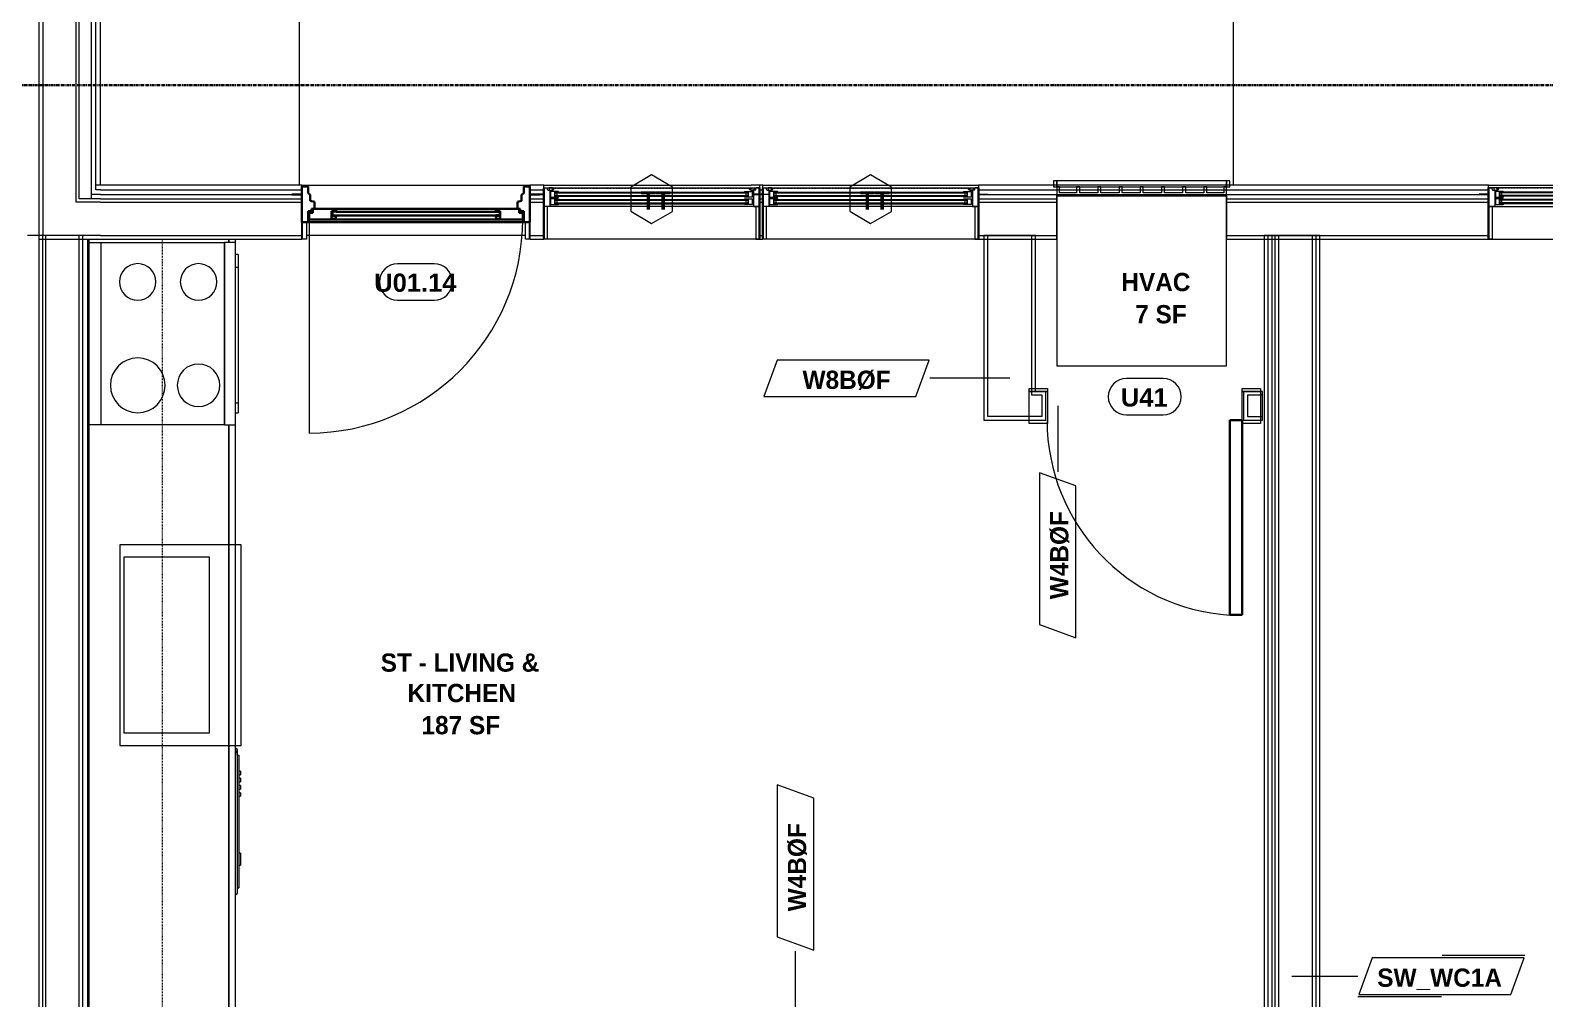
# Model space of a CAD drawing. Header units: inches. Extents: x -4058 to -1781, y 9814 to 12264.
# Drawn here: x -3411.7 to -3162.8, y 10689 to 10848.2 of the extents above; entities that cross this region are included whole.
import ezdxf

# ---------------------------------------------------------------- set-up
doc = ezdxf.new("R2010")
doc.units = ezdxf.units.IN
doc.header["$MEASUREMENT"] = 0
doc.linetypes.add('Dash', pattern=[0.25, 0.125, -0.125])
doc.linetypes.add('Grid Line 1_2_', pattern=[0.875, 0.5, -0.125, 0.125, -0.125])
for name, color, linetype, lineweight in [('0-1', 7, 'Continuous', 5), ('0-2', 7, 'Continuous', 9), ('A-AREA-IDEN', 2, 'Continuous', 9), ('A-DETL-GENF-HDLN-1', 7, 'Dash', 9), ('A-DETL-GENF-HDLN-2', 1, 'Continuous', 18), ('A-DOOR-1', 7, 'Continuous', 9), ('A-DOOR-2', 10, 'Continuous', 30), ('A-DOOR-3', 31, 'Continuous', 9), ('A-DOOR-4', 31, 'Continuous', 30), ('A-DOOR-FRAM-1', 7, 'Continuous', 9), ('A-DOOR-FRAM-2', 10, 'Continuous', 30), ('A-DOOR-GLAZ-1', 7, 'Continuous', 9), ('A-DOOR-IDEN', 31, 'Continuous', 9), ('A-FLOR-1', 7, 'Continuous', 9), ('A-FLOR-2', 192, 'Continuous', 9), ('A-GENM-1', 7, 'Continuous', 9), ('A-GLAZ', 151, 'Continuous', 18), ('A-GLAZ-1', 10, 'Continuous', 30), ('A-GLAZ-2', 7, 'Continuous', 9), ('A-GLAZ-IDEN', 152, 'Continuous', 9), ('A-WALL', 113, 'Continuous', 18), ('A-WALL-1', 7, 'Continuous', 9), ('A-WALL-2', 250, 'Continuous', 18), ('A-WALL-3', 113, 'Continuous', 9), ('A-WALL-IDEN', 211, 'Continuous', 9), ('I-WALL-1', 7, 'Continuous', 9), ('I-WALL-2', 2, 'Continuous', 9), ('P-SANR-FIXT', 6, 'Continuous', 9), ('Q-CASE', 31, 'Continuous', 9), ('Q-CASE-HDLN', 31, 'Dash', 9), ('Q-SPCQ', 91, 'Continuous', 9), ('S-GRID-1', 1, 'Grid Line 1_2_', 30)]:
    doc.layers.add(name, color=color, linetype=linetype, lineweight=lineweight)
doc.styles.add('Arial_B', font='arialbd.ttf', dxfattribs={"height": 3})
doc.styles.add('Century Gothic_B_1', font='GOTHICB.TTF', dxfattribs={"height": 3})

# ---------------------------------------------------------------- blocks, each defined once
blk = doc.blocks.new('Bayer Built Door - VISTAGRANDE FLUSH _RH_ - 37-1_2__ x 81-3_4__ - 1ST FLOOR 2-3442498-UNIT PLANS - 1ST FLOOR')
at = {"layer": 'A-DOOR-1'}
blk.add_line((17.56, 1.16), (17.56, 36.28), dxfattribs=at)
blk.add_arc((17.56, 1.16), 35.12, 90, 180, dxfattribs=at)
at = {"layer": 'A-DOOR-2'}
for p, q in [((-17.56, 0.09), (-17.56, 1.16)), ((-17.56, 1.16), (-13.13, 1.16)), ((-16.95, 0.08), (-17.56, 0.09)), ((-16.95, -0.56), (-16.95, 0.08)), ((-13.87, 1.16), (-13.87, -0.16)), ((-13.87, 1.16), (-13.87, 1.09)), ((-13.87, 1.09), (-13.36, 1.09)), ((-13.13, 0.59), (-13.87, 0.59)), ((-13.36, 1.09), (-13.16, 0.84)), ((-13.16, 0.84), (-13.13, 0.66)), ((13.12, 1.16), (-13.13, 1.16)), ((-13.13, 0.66), (-13.13, 0.59)), ((13.16, 0.84), (13.12, 0.66)), ((13.12, 0.66), (13.12, 0.59)), ((13.12, 0.59), (13.87, 0.59)), ((17.56, 1.16), (13.12, 1.16)), ((13.36, 1.09), (13.16, 0.84)), ((13.87, 1.09), (13.36, 1.09)), ((13.87, 1.16), (13.87, -0.16)), ((13.87, 1.16), (13.87, 1.09)), ((16.95, 0.08), (17.56, 0.09)), ((16.95, -0.56), (16.95, 0.08)), ((17.56, 0.09), (17.56, 1.16)), ((-16.95, -0.56), (-13.13, -0.56)), ((-13.87, -0.16), (-13.13, -0.16)), ((-13.13, -0.25), (-13.16, -0.56)), ((13.12, -0.56), (-13.13, -0.56)), ((-13.13, -0.16), (-13.13, -0.25)), ((13.12, -0.16), (13.12, -0.25)), ((13.87, -0.16), (13.12, -0.16)), ((13.12, -0.25), (13.16, -0.56)), ((16.95, -0.56), (13.12, -0.56))]:
    blk.add_line(p, q, dxfattribs=at)
at = {"layer": 'A-DOOR-FRAM-1'}
for p, q in [((-18.63, 4.44), (-18, 4.44)), ((-18.63, 1.62), (-18.63, 4.44)), ((-18, 4.44), (-18, 1.62)), ((18, 4.44), (18.62, 4.44)), ((18, 1.62), (18, 4.44)), ((18.62, 4.44), (18.62, 1.62)), ((-18, 1.62), (-18.63, 1.62)), ((18.62, 1.62), (18, 1.62))]:
    blk.add_line(p, q, dxfattribs=at)
at = {"layer": 'A-DOOR-FRAM-2'}
for p, q in [((-18.75, -4.25), (-18.75, 1.62)), ((-18.75, 1.62), (-17.72, 1.62)), ((-18.37, 1.62), (-18.75, 1.62)), ((-18.75, 1.62), (-18.63, 1.62)), ((-18, 1.62), (18, 1.62)), ((-17.72, 1.62), (-17.72, -0.16)), ((17.72, 1.62), (17.72, -0.16)), ((18.75, 1.62), (17.72, 1.62)), ((18.62, 1.62), (18.75, 1.62)), ((18.75, -4.25), (18.75, 1.62)), ((-17.72, -0.16), (-17.14, -0.16)), ((-16.69, -1.73), (-17.38, -1.89)), ((-17.38, -1.89), (-17.38, -2.89)), ((-17.14, -0.16), (-17.14, -0.59)), ((-17.14, -0.59), (-16.69, -0.59)), ((-16.69, -0.59), (-16.69, -1.73)), ((17.14, -0.59), (16.69, -0.59)), ((16.69, -0.59), (16.69, -1.73)), ((16.69, -1.73), (17.38, -1.89)), ((17.14, -0.16), (17.14, -0.59)), ((17.72, -0.16), (17.14, -0.16)), ((17.38, -1.89), (17.38, -2.89)), ((-20.38, -2.94), (-18.75, -2.94)), ((-18.75, -4.25), (-17.72, -4.25)), ((-17.38, -2.89), (-17.72, -3.13)), ((-17.72, -3.13), (-17.72, -4.25)), ((17.38, -2.89), (17.72, -3.13)), ((17.72, -3.13), (17.72, -4.25)), ((18.75, -4.25), (17.72, -4.25)), ((20.37, -2.94), (18.75, -2.94))]:
    blk.add_line(p, q, dxfattribs=at)
at = {"layer": 'A-DOOR-GLAZ-1'}
for p, q in [((-13.87, 0.44), (-13.13, 0.44)), ((-13.66, 0), (-13.66, 0.44)), ((13.12, 0.59), (-13.13, 0.59)), ((13.12, 0.44), (-13.13, 0.44)), ((13.87, 0.44), (13.12, 0.44)), ((13.66, 0), (13.66, 0.44)), ((-13.13, 0), (-13.87, 0)), ((13.12, 0), (-13.13, 0)), ((13.12, -0.16), (-13.13, -0.16)), ((13.12, 0), (13.87, 0))]:
    blk.add_line(p, q, dxfattribs=at)
blk = doc.blocks.new('Window-Double_Hung-Marvin-Essential - 2-WIDE _TEMP LOW L_ ALL R_ ESDH3066-3454282-UNIT PLANS - 1ST FLOOR')
at = {"layer": 'A-DETL-GENF-HDLN-1'}
blk.add_line((16.1, -3.97), (-16.5, -3.97), dxfattribs=at)
at = {"layer": 'A-DETL-GENF-HDLN-2'}
for p, q in [((-17.13, 4.44), (-17.75, 4.44)), ((-17.13, -0.91), (-17.13, 4.44)), ((17.12, 4.44), (17.75, 4.44)), ((17.12, 4.44), (17.12, -0.91)), ((-16.72, -0.94), (-17.75, -0.94)), ((-17.75, -4.03), (-17.75, -0.94)), ((-16.72, -3.52), (-16.72, -0.94)), ((-16.56, -1.28), (-15.34, -1.28)), ((-16.56, -1.28), (-16.56, -2.22)), ((-15.34, -2.22), (-16.56, -2.22)), ((-15.28, -1.4), (-15.94, -1.4)), ((-15.94, -1.4), (-15.94, -2.12)), ((-15.94, -2.12), (-15.28, -2.12)), ((-15.84, -1.41), (-15.84, -2.1)), ((-15.54, -1.54), (-15.54, -1.98)), ((-15.34, -1.28), (-15.28, -1.34)), ((-15.34, -2.22), (-15.28, -2.16)), ((-15.28, -1.34), (-15.28, -1.4)), ((-15.28, -2.12), (-15.28, -2.16)), ((15.34, -1.28), (15.28, -1.34)), ((15.28, -1.34), (15.28, -1.4)), ((15.28, -1.4), (15.94, -1.4)), ((15.28, -2.12), (15.28, -2.16)), ((15.94, -2.12), (15.28, -2.12)), ((15.34, -2.22), (15.28, -2.16)), ((16.56, -1.28), (15.34, -1.28)), ((15.34, -2.22), (16.56, -2.22)), ((15.54, -1.54), (15.54, -1.98)), ((15.84, -1.41), (15.84, -2.1)), ((15.94, -1.4), (15.94, -2.12)), ((16.56, -1.28), (16.56, -2.22)), ((16.72, -3.52), (16.72, -0.94)), ((16.72, -0.94), (17.75, -0.94)), ((17.75, -4.03), (17.75, -0.94)), ((-19.25, -2.98), (-19.25, -2.94)), ((-19.25, -2.94), (-17.9, -2.94)), ((-17.75, -2.98), (-19.25, -2.98)), ((-17.9, -2.94), (-17.9, -2.83)), ((-17.9, -2.83), (-17.75, -2.83)), ((-17.75, -4.03), (-17.16, -4.03)), ((-17.08, -3.62), (-17.16, -4.03)), ((-17.08, -3.62), (-16.19, -3.62)), ((-16.85, -4), (-16.85, -3.62)), ((-16.3, -4), (-16.85, -4)), ((-16.38, -3.52), (-16.72, -3.52)), ((-16.56, -2.5), (-15.34, -2.5)), ((-16.56, -2.5), (-16.56, -3.44)), ((-15.34, -3.44), (-16.56, -3.44)), ((-16.38, -3.62), (-16.38, -3.52)), ((-16.18, -3.76), (-16.3, -3.76)), ((-16.3, -3.76), (-16.3, -4)), ((-16.19, -3.62), (-16.19, -3.72)), ((-16.19, -3.72), (-16.1, -3.72)), ((-16.18, -3.97), (-16.18, -3.76)), ((-16.18, -3.97), (-16.1, -3.97)), ((-16.1, -3.72), (-16.1, -3.97)), ((-15.28, -2.62), (-15.94, -2.62)), ((-15.94, -2.62), (-15.94, -3.34)), ((-15.94, -3.34), (-15.28, -3.34)), ((-15.84, -2.63), (-15.84, -3.32)), ((-15.54, -2.76), (-15.54, -3.2)), ((-15.34, -2.5), (-15.28, -2.56)), ((-15.34, -3.44), (-15.28, -3.38)), ((-15.28, -2.56), (-15.28, -2.62)), ((-15.28, -3.34), (-15.28, -3.38)), ((15.34, -2.5), (15.28, -2.56)), ((15.28, -2.56), (15.28, -2.62)), ((15.28, -2.62), (15.94, -2.62)), ((15.28, -3.34), (15.28, -3.38)), ((15.94, -3.34), (15.28, -3.34)), ((15.34, -3.44), (15.28, -3.38)), ((16.56, -2.5), (15.34, -2.5)), ((15.34, -3.44), (16.56, -3.44)), ((15.54, -2.76), (15.54, -3.2)), ((15.84, -2.63), (15.84, -3.32)), ((15.94, -2.62), (15.94, -3.34)), ((16.19, -3.72), (16.1, -3.72)), ((16.1, -3.72), (16.1, -3.97)), ((16.18, -3.97), (16.1, -3.97)), ((16.18, -3.97), (16.18, -3.76)), ((16.18, -3.76), (16.3, -3.76)), ((17.08, -3.62), (16.19, -3.62)), ((16.19, -3.62), (16.19, -3.72)), ((16.3, -3.76), (16.3, -4)), ((16.3, -4), (16.85, -4)), ((16.38, -3.62), (16.38, -3.52)), ((16.38, -3.52), (16.72, -3.52)), ((16.56, -2.5), (16.56, -3.44)), ((16.85, -4), (16.85, -3.62)), ((17.08, -3.62), (17.16, -4.03)), ((17.75, -4.03), (17.16, -4.03)), ((17.9, -2.83), (17.75, -2.83)), ((17.75, -2.98), (19.25, -2.98)), ((17.9, -2.94), (17.9, -2.83)), ((19.25, -2.94), (17.9, -2.94)), ((19.25, -2.98), (19.25, -2.94))]:
    blk.add_line(p, q, dxfattribs=at)
at = {"layer": 'A-GLAZ'}
for p, q in [((15.84, -1.41), (-15.84, -1.41)), ((15.84, -1.54), (-15.84, -1.54)), ((15.84, -1.98), (-15.84, -1.98)), ((15.84, -2.1), (-15.84, -2.1)), ((15.84, -2.63), (-15.84, -2.63)), ((15.84, -2.76), (-15.84, -2.76)), ((15.84, -3.2), (-15.84, -3.2)), ((15.84, -3.32), (-15.84, -3.32))]:
    blk.add_line(p, q, dxfattribs=at)
at = {"layer": 'A-GLAZ-1'}
for p, q in [((-17.75, -0.91), (-17.75, 4.44)), ((17.75, 4.44), (17.75, -0.91)), ((-17.75, -4.03), (-17.75, -0.94)), ((17.75, -0.94), (17.75, -4.03))]:
    blk.add_line(p, q, dxfattribs=at)
at = {"layer": 'A-GLAZ-2'}
for p, q in [((-17.75, 4.44), (17.75, 4.44)), ((-17.75, -0.94), (17.75, -0.94)), ((17.75, -4.03), (-17.75, -4.03)), ((17.75, -4.44), (19.62, -4.44)), ((17.75, -4.5), (17.75, -4.44)), ((19.62, -4.5), (17.75, -4.5)), ((19.62, -4.44), (19.62, -4.5))]:
    blk.add_line(p, q, dxfattribs=at)
blk = doc.blocks.new('Window-Double_Hung-Marvin-Essential - 2-WIDE _TEMP LOW R_ ALL L_ ESDH3066-3454285-UNIT PLANS - 1ST FLOOR')
at = {"layer": 'A-DETL-GENF-HDLN-1'}
blk.add_line((16.1, 3.97), (-16.5, 3.97), dxfattribs=at)
at = {"layer": 'A-DETL-GENF-HDLN-2'}
for p, q in [((-19.25, 2.98), (-19.25, 2.94)), ((-17.75, 2.98), (-19.25, 2.98)), ((-19.25, 2.94), (-17.9, 2.94)), ((-17.9, 2.94), (-17.9, 2.83)), ((-17.9, 2.83), (-17.75, 2.83)), ((-17.75, 4.03), (-17.16, 4.03)), ((-17.75, 4.03), (-17.75, 0.94)), ((-17.08, 3.62), (-17.16, 4.03)), ((-17.08, 3.62), (-16.19, 3.62)), ((-16.85, 4), (-16.85, 3.62)), ((-16.3, 4), (-16.85, 4)), ((-16.38, 3.52), (-16.72, 3.52)), ((-16.72, 3.52), (-16.72, 0.94)), ((-15.34, 3.44), (-16.56, 3.44)), ((-16.56, 2.5), (-16.56, 3.44)), ((-16.56, 2.5), (-15.34, 2.5)), ((-16.38, 3.62), (-16.38, 3.52)), ((-16.3, 3.76), (-16.3, 4)), ((-16.18, 3.76), (-16.3, 3.76)), ((-16.19, 3.72), (-16.1, 3.72)), ((-16.19, 3.62), (-16.19, 3.72)), ((-16.18, 3.97), (-16.1, 3.97)), ((-16.18, 3.97), (-16.18, 3.76)), ((-16.1, 3.72), (-16.1, 3.97)), ((-15.94, 2.62), (-15.94, 3.34)), ((-15.94, 3.34), (-15.28, 3.34)), ((-15.28, 2.62), (-15.94, 2.62)), ((-15.84, 2.63), (-15.84, 3.32)), ((-15.54, 2.76), (-15.54, 3.2)), ((-15.34, 3.44), (-15.28, 3.38)), ((-15.34, 2.5), (-15.28, 2.56)), ((-15.28, 3.34), (-15.28, 3.38)), ((-15.28, 2.56), (-15.28, 2.62)), ((15.34, 3.44), (15.28, 3.38)), ((15.28, 3.34), (15.28, 3.38)), ((15.94, 3.34), (15.28, 3.34)), ((15.28, 2.56), (15.28, 2.62)), ((15.28, 2.62), (15.94, 2.62)), ((15.34, 2.5), (15.28, 2.56)), ((15.34, 3.44), (16.56, 3.44)), ((16.56, 2.5), (15.34, 2.5)), ((15.54, 2.76), (15.54, 3.2)), ((15.84, 2.63), (15.84, 3.32)), ((15.94, 2.62), (15.94, 3.34)), ((16.18, 3.97), (16.1, 3.97)), ((16.1, 3.72), (16.1, 3.97)), ((16.19, 3.72), (16.1, 3.72)), ((16.18, 3.97), (16.18, 3.76)), ((16.18, 3.76), (16.3, 3.76)), ((16.19, 3.62), (16.19, 3.72)), ((17.08, 3.62), (16.19, 3.62)), ((16.3, 3.76), (16.3, 4)), ((16.3, 4), (16.85, 4)), ((16.38, 3.62), (16.38, 3.52)), ((16.38, 3.52), (16.72, 3.52)), ((16.56, 2.5), (16.56, 3.44)), ((16.72, 3.52), (16.72, 0.94)), ((16.85, 4), (16.85, 3.62)), ((17.08, 3.62), (17.16, 4.03)), ((17.75, 4.03), (17.16, 4.03)), ((17.75, 4.03), (17.75, 0.94)), ((17.75, 2.98), (19.25, 2.98)), ((17.9, 2.83), (17.75, 2.83)), ((17.9, 2.94), (17.9, 2.83)), ((19.25, 2.94), (17.9, 2.94)), ((19.25, 2.98), (19.25, 2.94)), ((-16.72, 0.94), (-17.75, 0.94)), ((-17.13, 0.91), (-17.13, -4.44)), ((-15.34, 2.22), (-16.56, 2.22)), ((-16.56, 1.28), (-16.56, 2.22)), ((-16.56, 1.28), (-15.34, 1.28)), ((-15.94, 1.4), (-15.94, 2.12)), ((-15.94, 2.12), (-15.28, 2.12)), ((-15.28, 1.4), (-15.94, 1.4)), ((-15.84, 1.41), (-15.84, 2.1)), ((-15.54, 1.54), (-15.54, 1.98)), ((-15.34, 2.22), (-15.28, 2.16)), ((-15.34, 1.28), (-15.28, 1.34)), ((-15.28, 2.12), (-15.28, 2.16)), ((-15.28, 1.34), (-15.28, 1.4)), ((15.34, 2.22), (15.28, 2.16)), ((15.28, 2.12), (15.28, 2.16)), ((15.94, 2.12), (15.28, 2.12)), ((15.28, 1.34), (15.28, 1.4)), ((15.28, 1.4), (15.94, 1.4)), ((15.34, 1.28), (15.28, 1.34)), ((15.34, 2.22), (16.56, 2.22)), ((16.56, 1.28), (15.34, 1.28)), ((15.54, 1.54), (15.54, 1.98)), ((15.84, 1.41), (15.84, 2.1)), ((15.94, 1.4), (15.94, 2.12)), ((16.56, 1.28), (16.56, 2.22)), ((16.72, 0.94), (17.75, 0.94)), ((17.12, -4.44), (17.12, 0.91)), ((-17.13, -4.44), (-17.75, -4.44)), ((17.12, -4.44), (17.75, -4.44))]:
    blk.add_line(p, q, dxfattribs=at)
at = {"layer": 'A-GLAZ'}
for p, q in [((15.84, 3.32), (-15.84, 3.32)), ((15.84, 3.2), (-15.84, 3.2)), ((15.84, 2.76), (-15.84, 2.76)), ((15.84, 2.63), (-15.84, 2.63)), ((15.84, 2.1), (-15.84, 2.1)), ((15.84, 1.98), (-15.84, 1.98)), ((15.84, 1.54), (-15.84, 1.54)), ((15.84, 1.41), (-15.84, 1.41))]:
    blk.add_line(p, q, dxfattribs=at)
at = {"layer": 'A-GLAZ-1'}
for p, q in [((-17.75, 4.03), (-17.75, 0.94)), ((17.75, 0.94), (17.75, 4.03)), ((-17.75, 0.91), (-17.75, -4.44)), ((17.75, -4.44), (17.75, 0.91))]:
    blk.add_line(p, q, dxfattribs=at)
at = {"layer": 'A-GLAZ-2'}
for p, q in [((17.75, 4.03), (-17.75, 4.03)), ((19.62, 4.5), (17.75, 4.5)), ((17.75, 4.5), (17.75, 4.44)), ((17.75, 4.44), (19.62, 4.44)), ((19.62, 4.44), (19.62, 4.5)), ((-17.75, 0.94), (17.75, 0.94)), ((-17.75, -4.44), (17.75, -4.44))]:
    blk.add_line(p, q, dxfattribs=at)
blk = doc.blocks.new('V-Series_EWC4_SPVU_RFA_2015 - 1ST FLOOR-2484708-UNIT PLANS - 1ST FLOOR')
at = {"layer": 'A-GENM-1'}
for p, q in [((-3126.69, 12090.69), (-3127.25, 12090.69)), ((-3127.25, 12090.69), (-3127.25, 12089.69)), ((-3127.25, 12089.69), (-3126.69, 12089.69)), ((-3098.81, 12090.69), (-3126.69, 12090.69)), ((-3126.69, 12090.69), (-3126.69, 12089.69)), ((-3126.69, 12089.69), (-3126.69, 12090.69)), ((-3126.69, 12089.69), (-3098.81, 12089.69)), ((-3126.69, 12089.69), (-3126.69, 12060.25)), ((-3126.25, 12089.69), (-3126.69, 12089.69)), ((-3126.25, 12088.69), (-3126.25, 12089.69)), ((-3123.45, 12088.69), (-3126.25, 12088.69)), ((-3122.95, 12089.69), (-3123.45, 12089.69)), ((-3123.45, 12089.69), (-3123.45, 12088.69)), ((-3122.95, 12088.69), (-3122.95, 12089.69)), ((-3119.97, 12088.69), (-3122.95, 12088.69)), ((-3119.47, 12089.69), (-3119.97, 12089.69)), ((-3119.97, 12089.69), (-3119.97, 12088.69)), ((-3119.47, 12088.69), (-3119.47, 12089.69)), ((-3116.48, 12088.69), (-3119.47, 12088.69)), ((-3115.98, 12089.69), (-3116.48, 12089.69)), ((-3116.48, 12089.69), (-3116.48, 12088.69)), ((-3115.98, 12088.69), (-3115.98, 12089.69)), ((-3113, 12088.69), (-3115.98, 12088.69)), ((-3112.5, 12089.69), (-3113, 12089.69)), ((-3113, 12089.69), (-3113, 12088.69)), ((-3112.5, 12088.69), (-3112.5, 12089.69)), ((-3109.51, 12088.69), (-3112.5, 12088.69)), ((-3109.01, 12089.69), (-3109.51, 12089.69)), ((-3109.51, 12089.69), (-3109.51, 12088.69)), ((-3109.01, 12088.69), (-3109.01, 12089.69)), ((-3106.03, 12088.69), (-3109.01, 12088.69)), ((-3105.53, 12089.69), (-3106.03, 12089.69)), ((-3106.03, 12089.69), (-3106.03, 12088.69)), ((-3105.53, 12088.69), (-3105.53, 12089.69)), ((-3102.55, 12088.69), (-3105.53, 12088.69)), ((-3102.05, 12089.69), (-3102.55, 12089.69)), ((-3102.55, 12089.69), (-3102.55, 12088.69)), ((-3102.05, 12088.69), (-3102.05, 12089.69)), ((-3099.25, 12088.69), (-3102.05, 12088.69)), ((-3098.81, 12089.69), (-3099.25, 12089.69)), ((-3099.25, 12089.69), (-3099.25, 12088.69)), ((-3098.81, 12089.69), (-3098.81, 12090.69)), ((-3098.25, 12090.69), (-3098.81, 12090.69)), ((-3098.81, 12090.69), (-3098.81, 12089.69)), ((-3098.81, 12089.69), (-3098.25, 12089.69)), ((-3098.81, 12060.25), (-3098.81, 12089.69)), ((-3098.25, 12089.69), (-3098.25, 12090.69)), ((-3126.69, 12060.25), (-3098.81, 12060.25))]:
    blk.add_line(p, q, dxfattribs=at)
blk = doc.blocks.new('CTR - 1st Phase - Shell_rvt-1-UNIT PLANS - 1ST FLOOR')
at = {"layer": 'A-FLOR-1'}
for p, q in [((-3213.92, 10822.74), (-3213.92, 10934.19)), ((-3367.52, 10857.39), (-3367.52, 10822.74)), ((-3367.07, 10822.74), (-3329.57, 10822.74)), ((-3410.3, 10814.49), (-3412.17, 10814.49))]:
    blk.add_line(p, q, dxfattribs=at)
at = {"layer": 'A-WALL-1'}
for p, q in [((-3410.3, 10936.84), (-3410.3, 10813.86)), ((-3400.17, 10822.74), (-3400.17, 10936.84)), ((-3367.07, 10822.74), (-3400.17, 10822.74)), ((-3367.07, 10813.86), (-3367.07, 10822.74)), ((-3329.2, 10822.74), (-3329.57, 10822.74)), ((-3329.57, 10822.74), (-3329.57, 10813.86)), ((-3327.32, 10822.33), (-3327.32, 10822.74)), ((-3327.32, 10822.74), (-3293.2, 10822.74)), ((-3291.82, 10822.74), (-3291.82, 10822.33)), ((-3291.32, 10822.33), (-3291.32, 10822.74)), ((-3291.32, 10822.74), (-3255.82, 10822.74)), ((-3172.02, 10822.74), (-3255.82, 10822.74)), ((-3255.82, 10822.74), (-3255.82, 10822.33)), ((-3172.02, 10822.33), (-3172.02, 10822.74)), ((-3172.02, 10822.74), (-3136.52, 10822.74)), ((-3327.32, 10819.21), (-3327.32, 10819.24)), ((-3291.82, 10819.24), (-3291.82, 10819.21)), ((-3291.32, 10819.21), (-3291.32, 10819.24)), ((-3255.82, 10819.24), (-3255.82, 10819.21)), ((-3242.95, 10813.86), (-3242.95, 10820.99)), ((-3242.95, 10820.99), (-3215.07, 10820.99)), ((-3215.07, 10820.99), (-3215.07, 10813.86)), ((-3172.02, 10819.21), (-3172.02, 10819.24)), ((-3410.3, 10813.86), (-3409.67, 10813.86)), ((-3409.67, 10813.86), (-3400.17, 10813.86)), ((-3400.17, 10813.86), (-3367.07, 10813.86)), ((-3329.57, 10813.86), (-3327.32, 10813.86)), ((-3291.82, 10813.86), (-3291.32, 10813.86)), ((-3255.82, 10813.86), (-3242.95, 10813.86)), ((-3215.07, 10813.86), (-3172.02, 10813.86))]:
    blk.add_line(p, q, dxfattribs=at)
at = {"layer": 'A-WALL-2'}
for p, q in [((-3409.67, 10936.21), (-3409.67, 10814.49)), ((-3404.17, 10819.99), (-3404.17, 10936.84)), ((-3403.67, 10820.49), (-3403.67, 10936.84)), ((-3401.67, 10821.24), (-3401.67, 10936.84)), ((-3400.92, 10822.74), (-3400.92, 10936.84)), ((-3400.17, 10822.74), (-3400.92, 10822.74)), ((-3400.92, 10821.99), (-3400.92, 10822.74)), ((-3400.92, 10821.99), (-3400.92, 10822.74)), ((-3400.17, 10821.99), (-3400.92, 10821.99)), ((-3400.17, 10821.99), (-3367.07, 10821.99)), ((-3329.57, 10821.99), (-3327.32, 10821.99)), ((-3291.82, 10821.99), (-3291.32, 10821.99)), ((-3255.82, 10821.99), (-3172.02, 10821.99)), ((-3403.67, 10819.99), (-3404.17, 10819.99)), ((-3401.67, 10820.49), (-3403.67, 10820.49)), ((-3400.17, 10819.99), (-3403.67, 10819.99)), ((-3400.92, 10821.24), (-3401.67, 10821.24)), ((-3401.67, 10820.49), (-3401.67, 10821.24)), ((-3401.67, 10820.49), (-3401.67, 10821.24)), ((-3400.17, 10820.49), (-3401.67, 10820.49)), ((-3400.17, 10821.24), (-3400.92, 10821.24)), ((-3400.17, 10821.24), (-3367.07, 10821.24)), ((-3400.17, 10820.49), (-3367.07, 10820.49)), ((-3400.17, 10819.99), (-3367.07, 10819.99)), ((-3329.57, 10821.24), (-3327.32, 10821.24)), ((-3329.57, 10820.49), (-3327.32, 10820.49)), ((-3329.57, 10819.99), (-3327.32, 10819.99)), ((-3291.82, 10821.24), (-3291.32, 10821.24)), ((-3291.82, 10820.49), (-3291.32, 10820.49)), ((-3291.82, 10819.99), (-3291.32, 10819.99)), ((-3255.82, 10821.24), (-3172.02, 10821.24)), ((-3255.82, 10820.49), (-3242.95, 10820.49)), ((-3255.82, 10819.99), (-3242.95, 10819.99)), ((-3215.07, 10820.49), (-3172.02, 10820.49)), ((-3215.07, 10819.99), (-3172.02, 10819.99)), ((-3404.17, 10814.49), (-3409.67, 10814.49)), ((-3400.17, 10814.49), (-3404.17, 10814.49)), ((-3400.17, 10814.49), (-3367.07, 10814.49)), ((-3329.57, 10814.49), (-3327.32, 10814.49)), ((-3291.82, 10814.49), (-3291.32, 10814.49)), ((-3255.82, 10814.49), (-3242.95, 10814.49)), ((-3215.07, 10814.49), (-3172.02, 10814.49))]:
    blk.add_line(p, q, dxfattribs=at)
at = {"layer": '0-2', "rotation": 180}
for name, p in [('Bayer Built Door - VISTAGRANDE FLUSH _RH_ - 37-1_2__ x 81-3_4__ - 1ST FLOOR 2-3442498-UNIT PLANS - 1ST FLOOR', (-3348.32, 10818.3)), ('Window-Double_Hung-Marvin-Essential - 2-WIDE _TEMP LOW L_ ALL R_ ESDH3066-3454282-UNIT PLANS - 1ST FLOOR', (-3309.57, 10818.3)), ('Window-Double_Hung-Marvin-Essential - 2-WIDE _TEMP LOW L_ ALL R_ ESDH3066-3454282-UNIT PLANS - 1ST FLOOR', (-3273.57, 10818.3))]:
    blk.add_blockref(name, p, dxfattribs=at)
at = {"layer": '0-2'}
for name, p in [('V-Series_EWC4_SPVU_RFA_2015 - 1ST FLOOR-2484708-UNIT PLANS - 1ST FLOOR', (-116.26, -1267.2)), ('Window-Double_Hung-Marvin-Essential - 2-WIDE _TEMP LOW R_ ALL L_ ESDH3066-3454285-UNIT PLANS - 1ST FLOOR', (-3154.27, 10818.3))]:
    blk.add_blockref(name, p, dxfattribs=at)
blk = doc.blocks.new('CTR - 1st Phase - Common Walls_rvt-1-UNIT PLANS - 1ST FLOOR')
at = {"layer": 'A-WALL-2'}
for p, q in [((-3409.67, 10451.54), (-3409.67, 10814.49)), ((-3409.17, 10452.04), (-3409.17, 10814.49)), ((-3403.67, 10457.54), (-3403.67, 10814.49)), ((-3208.26, 10814.49), (-3208.26, 10475.54)), ((-3207.64, 10814.49), (-3207.64, 10475.54)), ((-3207.14, 10814.49), (-3207.14, 10475.54)), ((-3206.51, 10814.49), (-3206.51, 10475.54)), ((-3201.01, 10814.49), (-3201.01, 10458.16)), ((-3200.39, 10814.49), (-3200.39, 10458.16))]:
    blk.add_line(p, q, dxfattribs=at)
at = {"layer": 'I-WALL-1'}
for p, q in [((-3410.3, 10814.49), (-3410.3, 10450.91)), ((-3403.05, 10814.49), (-3410.3, 10814.49)), ((-3403.05, 10458.16), (-3403.05, 10814.49)), ((-3199.76, 10814.49), (-3208.89, 10814.49)), ((-3208.89, 10814.49), (-3208.89, 10476.16)), ((-3199.76, 10458.16), (-3199.76, 10814.49))]:
    blk.add_line(p, q, dxfattribs=at)
blk = doc.blocks.new('CTR - 1st Phase - Structure_rvt-1-UNIT PLANS - 1ST FLOOR')
at = {"layer": 'S-GRID-1'}
blk.add_line((-1781.27, 10839.19), (-4041.78, 10839.19), dxfattribs=at)
blk = doc.blocks.new('OD_CW_Base Cabinet - OD_CW_Base Cabinet-V42-UNIT PLANS - 1ST FLOOR')
at = {"layer": 'Q-CASE'}
for p, q in [((0.74, 0), (1.24, 0)), ((31.24, 0), (126.94, 0)), ((1.24, -24), (0.74, -24)), ((162.69, -24), (31.24, -24))]:
    blk.add_line(p, q, dxfattribs=at)
blk = doc.blocks.new('OD_CW_Upper Cabinet - OD_CW_Upper Cabinet-4366999-UNIT PLANS - 1ST FLOOR')
at = {"layer": 'Q-CASE-HDLN'}
for p, q in [((0.74, -24), (0.74, -12)), ((0.74, -12), (162.69, -12)), ((162.69, -12), (162.69, -24)), ((162.69, -24), (0.74, -24))]:
    blk.add_line(p, q, dxfattribs=at)
blk = doc.blocks.new('SWING - SINGLE - FLUSH - SWING - 32_ x 80_ - WITH ACOUSTICAL SEAL-4346081-UNIT PLANS - 1ST FLOOR')
at = {"layer": 'A-DOOR-3'}
for p, q in [((-19, 2.37), (-19, 2.87)), ((-19, 2.87), (-16, 2.87)), ((-16, 2.87), (-16, 2.37)), ((16, 2.37), (16, 2.87)), ((16, 2.87), (19, 2.87)), ((19, 2.87), (19, 2.37)), ((-19, 2.37), (-16, 2.37)), ((-19, -2.88), (-19, 2.37)), ((-16, 2.37), (-19, 2.37)), ((-16, 2.37), (-16, -2.88)), ((16, 2.37), (19, 2.37)), ((16, -2.88), (16, 2.37)), ((19, 2.37), (16, 2.37)), ((19, 2.37), (19, -2.88)), ((-16, -2.88), (-19, -2.88)), ((19, -2.88), (16, -2.88))]:
    blk.add_line(p, q, dxfattribs=at)
blk.add_arc((16, -2.38), 32.07, 180, 266.4241, dxfattribs=at)
at = {"layer": 'A-DOOR-4'}
for p, q in [((14, -2.38), (14, -34.38)), ((16, -2.38), (14, -2.38)), ((16, -2.38), (16, -34.38)), ((16, -34.38), (14, -34.38))]:
    blk.add_line(p, q, dxfattribs=at)
blk = doc.blocks.new('Stainless Steel Farmhous Kitchen Sink - Stainless Steel Farmhous Kitchen Sink-2443921-UNIT PLANS - 1ST FLOOR')
at = {"layer": 'P-SANR-FIXT'}
for p, q in [((0, -2.25), (-33, -2.25)), ((-33, -2.25), (-33, -22.2)), ((0, -22.2), (0, -2.25)), ((-31, -16.96), (-31, -3)), ((-31, -3), (-2, -3)), ((-2, -3), (-2, -16.96)), ((-2, -16.96), (-31, -16.96)), ((-33, -22.2), (0, -22.2))]:
    blk.add_line(p, q, dxfattribs=at)
blk = doc.blocks.new('Wall Tag - Shear Wall-3956451-UNIT PLANS - 1ST FLOOR')
at = {"layer": 'A-WALL-IDEN'}
for p, q in [((-0.3561, 0.0937), (-0.4244, -0.0937)), ((0.4244, 0.0937), (-0.3561, 0.0937)), ((0.4291, 0.1068), (0.0033, 0.1068)), ((0.3561, -0.0937), (0.4244, 0.0937)), ((0, -0.1068), (-0.4291, -0.1068)), ((-0.4244, -0.0937), (0.3561, -0.0937))]:
    blk.add_line(p, q, dxfattribs=at)
blk = doc.blocks.new('Wall Tag - Arch Wall-3956453-UNIT PLANS - 1ST FLOOR')
at = {"layer": 'A-WALL-IDEN'}
for p, q in [((-0.3561, 0.0937), (-0.4244, -0.0937)), ((0.4244, 0.0937), (-0.3561, 0.0937)), ((0.3561, -0.0937), (0.4244, 0.0937)), ((-0.4244, -0.0937), (0.3561, -0.0937))]:
    blk.add_line(p, q, dxfattribs=at)
blk = doc.blocks.new('Door Tag - Type Mark-2601225-UNIT PLANS - 1ST FLOOR')
at = {"layer": 'A-DOOR-IDEN'}
for p, q in [((0.09375, 0.09375), (-0.09375, 0.09375)), ((-0.09375, -0.09375), (0.09375, -0.09375))]:
    blk.add_line(p, q, dxfattribs=at)
for centre, start, end in [((-0.09375, 0), 90, 270), ((0.09375, 0), 270, 90)]:
    blk.add_arc(centre, 0.09375, start, end, dxfattribs=at)
blk = doc.blocks.new('Window Tag - ONE-4156801-UNIT PLANS - 1ST FLOOR')
at = {"layer": 'A-GLAZ-IDEN'}
for p, q in [((0, 0.125), (-0.1071, 0.0619)), ((0.107, 0.062), (0, 0.125)), ((-0.1071, 0.0619), (-0.1071, -0.0619)), ((0.107, -0.0624), (0.107, 0.062)), ((-0.1071, -0.0619), (0, -0.125)), ((0, -0.125), (0.107, -0.0624))]:
    blk.add_line(p, q, dxfattribs=at)

msp = doc.modelspace()

# ---------------------------------------------------------------- block references
at = {"layer": '0-1'}
msp.add_blockref('CTR - 1st Phase - Shell_rvt-1-UNIT PLANS - 1ST FLOOR', (0, 0), dxfattribs=at)

# ---------------------------------------------------------------- next in the draw order: linework, layer by layer
at = {"layer": 'A-FLOR-2'}
for p, q in [((-3402.3, 10813.86), (-3402.3, 10649.54)), ((-3366.95, 10814.49), (-3367.07, 10814.49)), ((-3330.32, 10814.49), (-3366.32, 10814.49)), ((-3329.57, 10814.49), (-3329.7, 10814.49))]:
    msp.add_line(p, q, dxfattribs=at)
at = {"layer": 'A-WALL'}
for p, q in [((-3254.32, 10784.74), (-3254.32, 10814.49)), ((-3247.07, 10788.24), (-3247.07, 10814.49)), ((-3245.39, 10788.24), (-3247.07, 10788.24)), ((-3245.39, 10784.74), (-3245.39, 10788.24)), ((-3209.14, 10788.24), (-3211.64, 10788.24)), ((-3211.64, 10788.24), (-3211.64, 10784.74)), ((-3245.39, 10784.74), (-3254.32, 10784.74)), ((-3211.64, 10784.74), (-3209.14, 10784.74))]:
    msp.add_line(p, q, dxfattribs=at)
at = {"layer": 'A-WALL-3'}
for p, q in [((-3244.76, 10788.87), (-3246.45, 10788.87)), ((-3244.76, 10784.12), (-3244.76, 10788.87)), ((-3209.14, 10788.87), (-3212.26, 10788.87)), ((-3212.26, 10788.87), (-3212.26, 10784.12)), ((-3209.14, 10784.12), (-3209.14, 10788.87)), ((-3246.45, 10784.12), (-3244.76, 10784.12)), ((-3212.26, 10784.12), (-3209.14, 10784.12))]:
    msp.add_line(p, q, dxfattribs=at)
at = {"layer": 'A-WALL-IDEN'}
for p, q in [((-3250.7, 10791.02), (-3263.83, 10791.02)), ((-3242.82, 10786.49), (-3242.82, 10775.65)), ((-3285.93, 10686.04), (-3285.93, 10696.88)), ((-3204.32, 10692.75), (-3193.48, 10692.75))]:
    msp.add_line(p, q, dxfattribs=at)
at = {"layer": 'I-WALL-2'}
for p, q in [((-3254.95, 10814.49), (-3254.95, 10784.12)), ((-3246.45, 10814.49), (-3254.95, 10814.49)), ((-3246.45, 10788.87), (-3246.45, 10814.49)), ((-3254.95, 10784.12), (-3246.45, 10784.12))]:
    msp.add_line(p, q, dxfattribs=at)
at = {"layer": 'Q-CASE'}
for p, q in [((-3402.05, 10813.36), (-3402.05, 10813.86)), ((-3379.05, 10813.86), (-3379.05, 10813.36)), ((-3379.05, 10813.36), (-3379.05, 10813.86)), ((-3378.05, 10813.86), (-3378.05, 10813.36)), ((-3402.05, 10651.91), (-3402.05, 10783.36)), ((-3379.05, 10783.36), (-3379.05, 10687.66)), ((-3379.05, 10687.66), (-3379.05, 10783.36)), ((-3378.05, 10783.36), (-3378.05, 10687.66))]:
    msp.add_line(p, q, dxfattribs=at)
at = {"layer": 'Q-SPCQ'}
for p, q in [((-3402.05, 10813.36), (-3400.05, 10813.36)), ((-3402.05, 10783.36), (-3402.05, 10813.36)), ((-3400.05, 10813.36), (-3379.8, 10813.36)), ((-3400.05, 10783.36), (-3400.05, 10813.36)), ((-3379.8, 10783.36), (-3379.8, 10813.36)), ((-3378.05, 10813.36), (-3379.8, 10813.36)), ((-3379.8, 10813.36), (-3379.8, 10783.36)), ((-3378.05, 10813.36), (-3378.05, 10783.36)), ((-3377.55, 10811.36), (-3378.05, 10811.36)), ((-3377.55, 10811.36), (-3377.55, 10809.24)), ((-3377.55, 10809.24), (-3378.05, 10809.24)), ((-3377.55, 10809.24), (-3377.55, 10786.97)), ((-3378.05, 10786.97), (-3377.55, 10786.97)), ((-3377.55, 10786.97), (-3377.55, 10785.36)), ((-3378.05, 10785.36), (-3377.55, 10785.36)), ((-3400.05, 10783.36), (-3402.05, 10783.36)), ((-3379.8, 10783.36), (-3400.05, 10783.36)), ((-3379.8, 10783.36), (-3378.05, 10783.36)), ((-3377.87, 10730.16), (-3378.05, 10730.16)), ((-3377.67, 10729.09), (-3377.67, 10729.97)), ((-3377.67, 10706.36), (-3377.67, 10729.09)), ((-3377.67, 10729.07), (-3377.42, 10729.07)), ((-3377.42, 10729.07), (-3377.42, 10707.26)), ((-3377.17, 10726.45), (-3377.42, 10726.45)), ((-3377.42, 10725.86), (-3377.17, 10725.86)), ((-3377.17, 10725.27), (-3377.42, 10725.27)), ((-3377.42, 10724.68), (-3377.17, 10724.68)), ((-3377.17, 10726.45), (-3377.17, 10725.86)), ((-3377.17, 10725.27), (-3377.17, 10724.68)), ((-3377.17, 10724.09), (-3377.42, 10724.09)), ((-3377.42, 10723.5), (-3377.17, 10723.5)), ((-3377.17, 10722.9), (-3377.42, 10722.9)), ((-3377.42, 10722.31), (-3377.17, 10722.31)), ((-3377.17, 10724.09), (-3377.17, 10723.5)), ((-3377.17, 10722.9), (-3377.17, 10722.31)), ((-3377.17, 10712.96), (-3377.42, 10712.96)), ((-3377.17, 10712.96), (-3377.17, 10711.97)), ((-3377.17, 10711.97), (-3377.17, 10710.99)), ((-3377.42, 10710.99), (-3377.17, 10710.99)), ((-3377.67, 10707.26), (-3377.42, 10707.26)), ((-3378.05, 10706.16), (-3377.87, 10706.16))]:
    msp.add_line(p, q, dxfattribs=at)
for centre, radius, start, end in [((-3394.05, 10806.86), 3, 90, 270), ((-3394.05, 10806.86), 3, 270, 90), ((-3384.05, 10806.86), 3, 90, 270), ((-3384.05, 10806.86), 3, 270, 90), ((-3394.05, 10789.86), 4.5, 90, 270), ((-3394.05, 10789.86), 4.5, 270, 90), ((-3384.05, 10789.86), 3.5, 90, 270), ((-3384.05, 10789.86), 3.5, 270, 90), ((-3378.75, 10729.09), 1.07, 0, 49.1261), ((-3377.87, 10729.97), 0.197, 0, 90), ((-3377.87, 10706.36), 0.197, 270, 0), ((-3377.87, 10706.36), 0.197, 285, 345)]:
    msp.add_arc(centre, radius, start, end, dxfattribs=at)

# ---------------------------------------------------------------- next in the draw order: block references
at = {"layer": '0-1'}
for name in ['CTR - 1st Phase - Structure_rvt-1-UNIT PLANS - 1ST FLOOR', 'CTR - 1st Phase - Common Walls_rvt-1-UNIT PLANS - 1ST FLOOR']:
    msp.add_blockref(name, (0, 0), dxfattribs=at)
at = {"layer": 'A-DOOR-3'}
msp.add_blockref('SWING - SINGLE - FLUSH - SWING - 32_ x 80_ - WITH ACOUSTICAL SEAL-4346081-UNIT PLANS - 1ST FLOOR', (-3228.51, 10786.49), dxfattribs=at)
at = {"layer": 'A-DOOR-IDEN', "xscale": 31.99999999999999, "yscale": 31.99999999999999, "zscale": 31.99999999999999}
for p in [(-3348.32, 10806.85), (-3228.51, 10787.99)]:
    msp.add_blockref('Door Tag - Type Mark-2601225-UNIT PLANS - 1ST FLOOR', p, dxfattribs=at)
at = {"layer": 'A-GLAZ-IDEN', "xscale": 31.99999999999999, "yscale": 31.99999999999999, "zscale": 31.99999999999999}
for p in [(-3309.57, 10820.44), (-3273.57, 10820.44)]:
    msp.add_blockref('Window Tag - ONE-4156801-UNIT PLANS - 1ST FLOOR', p, dxfattribs=at)
at = {"layer": 'A-WALL-IDEN', "xscale": 31.99999999999999, "yscale": 31.99999999999999, "zscale": 31.99999999999999}
for name, p in [('Wall Tag - Arch Wall-3956453-UNIT PLANS - 1ST FLOOR', (-3277.56, 10791.02)), ('Wall Tag - Shear Wall-3956451-UNIT PLANS - 1ST FLOOR', (-3179.75, 10692.75))]:
    msp.add_blockref(name, p, dxfattribs=at)
at = {"layer": 'A-WALL-IDEN', "xscale": 31.99999999999999, "yscale": 31.99999999999999, "zscale": 31.99999999999999, "rotation": 89.99999999999955}
for p in [(-3242.82, 10761.92), (-3285.93, 10710.61)]:
    msp.add_blockref('Wall Tag - Arch Wall-3956453-UNIT PLANS - 1ST FLOOR', p, dxfattribs=at)
at = {"layer": 'P-SANR-FIXT', "rotation": 89.99999999999025}
msp.add_blockref('Stainless Steel Farmhous Kitchen Sink - Stainless Steel Farmhous Kitchen Sink-2443921-UNIT PLANS - 1ST FLOOR', (-3399.25, 10763.66), dxfattribs=at)
at = {"layer": 'Q-CASE'}
for name, rotation in [('OD_CW_Base Cabinet - OD_CW_Base Cabinet-V42-UNIT PLANS - 1ST FLOOR', 270.0000000000028), ('OD_CW_Upper Cabinet - OD_CW_Upper Cabinet-4366999-UNIT PLANS - 1ST FLOOR', 269.9999999999828)]:
    msp.add_blockref(name, (-3378.05, 10814.6), dxfattribs=dict(at, rotation=rotation))

# ---------------------------------------------------------------- next in the draw order: texts
at = {"layer": 'A-AREA-IDEN', "char_height": 3, "attachment_point": 1, "style": 'Century Gothic_B_1'}
for s, insert, width in [('HVAC', (-3232.37, 10808.34), 15.049), ('7 SF', (-3230.09, 10803.05), 9.494), ('ST - LIVING &', (-3354.11, 10745.79), 31.613), ('KITCHEN', (-3349.7, 10740.79), 20.907), ('187 SF', (-3347.41, 10735.5), 15.352)]:
    msp.add_mtext(s, dxfattribs=dict(at, insert=insert, width=width))
at = {"layer": 'A-DOOR-IDEN', "char_height": 3, "attachment_point": 1, "style": 'Arial_B'}
for s, insert, width in [('U01.14', (-3355.17, 10808.23), 16.463), ('U41', (-3232.44, 10789.37), 9.393)]:
    msp.add_mtext(s, dxfattribs=dict(at, insert=insert, width=width))
at = {"layer": 'A-GLAZ-IDEN', "char_height": 3, "width": 4.242, "attachment_point": 1, "style": 'Century Gothic_B_1'}
for insert in [(-3311.34, 10821.72), (-3275.34, 10821.72)]:
    msp.add_mtext('TT', dxfattribs=dict(at, insert=insert))
at = {"layer": 'A-WALL-IDEN', "char_height": 3, "attachment_point": 1, "style": 'Century Gothic_B_1'}
for s, insert, width in [('W8BØF', (-3284.77, 10792.27), 17.372), ('SW_WC1A', (-3190.3, 10694), 25.452)]:
    msp.add_mtext(s, dxfattribs=dict(at, insert=insert, width=width))
at = {"layer": 'A-WALL-IDEN', "char_height": 3, "width": 17.372, "attachment_point": 1, "rotation": 90, "style": 'Century Gothic_B_1'}
for insert in [(-3244.07, 10754.7), (-3287.18, 10703.4)]:
    msp.add_mtext('W4BØF', dxfattribs=dict(at, insert=insert))

doc.saveas('drawing.dxf')
